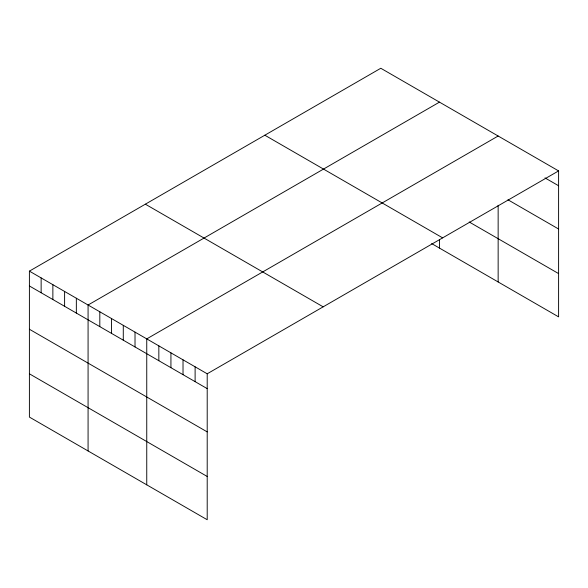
<?xml version="1.0" encoding="UTF-8"?>
<svg xmlns="http://www.w3.org/2000/svg" width="588" height="588" viewBox="0 0 588 588"><rect width="100%" height="100%" fill="white"/><g stroke="black" fill="none" stroke-linecap="round" stroke-linejoin="round"><path stroke-width="0.88" d="M29.4 271.134L207.204 373.792L207.204 519.741L29.4 417.083L29.4 271.134L380.796 68.259L558.6 170.917L558.6 316.866L431.643 243.564M439.471 102.136L88.075 305.01L88.075 450.959M498.146 136.012L146.75 338.886L146.75 484.835M207.204 373.792L558.6 170.917M544.995 177.899L558.6 185.757M507.966 199.788L558.6 229.019M469.202 221.985L558.6 273.596M264.835 135.211L442.639 237.868M145.361 204.19L323.165 306.84M29.4 285.974L207.204 388.631M29.4 329.243L207.204 431.893M29.4 373.814L207.204 476.471M498.146 205.263L498.146 281.961M439.471 239.97L439.471 248.085M195.113 366.809L195.113 381.649M183.022 359.834L183.022 374.674M170.932 352.851L170.932 367.691M158.841 345.869L158.841 360.709M135.019 332.117L135.019 346.949M123.282 325.34L123.282 340.18M111.544 318.564L111.544 333.403M99.813 311.787L99.813 326.627M76.344 298.241L76.344 313.073M64.606 291.464L64.606 306.304M52.869 284.688L52.869 299.527M41.138 277.911L41.138 292.75"/></g></svg>
